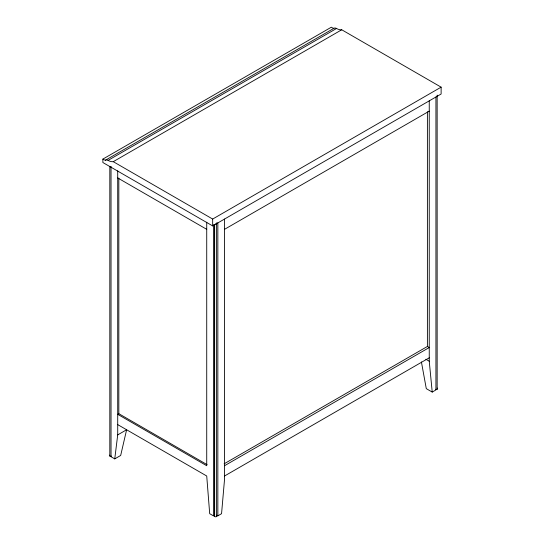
<?xml version="1.0" encoding="UTF-8"?>
<svg xmlns="http://www.w3.org/2000/svg" width="544" height="544" viewBox="0 0 544 544"><rect width="100%" height="100%" fill="white"/><g stroke="black" fill="none" stroke-linecap="round" stroke-linejoin="round"><path stroke-width="0.82" d="M111.037 166.355L111.037 456.736L114.75 458.878L117.715 434.894L117.715 170.83M435.928 97.002L441.123 94.01L441.123 87.156L341.727 29.77A14.164 8.174 60 0 1 336.532 28.485A5.046 2.91 60 0 0 333.934 28.302A7.262 4.189 60 0 1 331.337 27.2L102.877 159.1L102.877 162.527L212.663 225.91L435.928 97.002L435.928 389.932L432.222 392.074L426.285 388.647L421.416 361.937M102.877 159.1A7.262 4.189 60 0 0 105.475 160.201L333.934 28.302M105.475 160.201A5.046 2.91 60 0 1 108.072 160.385L336.532 28.485M108.072 160.385A14.164 8.174 60 0 0 113.268 161.67L341.727 29.77M113.268 161.67L212.663 219.055L441.123 87.156M224.529 229.33L429.25 111.139M207.101 464.664L118.83 413.698L117.715 414.338L206.727 465.732L206.727 222.217M117.715 434.894L126.616 429.76L120.68 455.45L114.75 458.878M224.142 463.814L427.4 346.46L429.25 347.534L224.529 465.732M224.529 476.007L429.25 357.809M117.715 424.619L206.727 476.007L209.692 513.692L213.404 515.834L214.513 515.195L214.513 224.815M216.736 515.195L217.852 515.834L221.558 513.692L224.529 479.434L224.529 219.055M117.715 177.942L206.727 229.33M425.83 359.258L429.25 361.236L432.222 392.074M437.152 95.146L437.152 389.218M429.25 100.858L429.25 361.236M427.4 111.758L427.4 346.46M217.852 222.911L217.852 515.834M216.621 223.618L216.621 516.542M214.635 224.468L214.635 516.542M213.404 224.604L213.404 515.834M212.663 219.055L212.663 225.91M118.83 178.146L118.83 413.698M109.813 166.491L109.813 456.022A1.319 0.762 0 0 0 111.377 456.103M109.813 456.022A1.319 0.762 0 0 1 109.487 455.138M216.75 515.637A1.319 0.762 0 0 1 216.485 516.616A1.319 0.762 0 0 1 214.771 516.616A1.319 0.762 0 0 1 214.499 515.637M216.75 222.714A1.319 0.762 0 0 1 216.777 223.482A1.319 0.762 0 0 1 215.628 223.876M437.152 388.076A1.319 0.762 0 0 1 437.342 389.096A1.319 0.762 0 0 1 435.588 389.293M437.485 95.404A1.319 0.762 0 0 1 436.669 96.451"/></g></svg>
